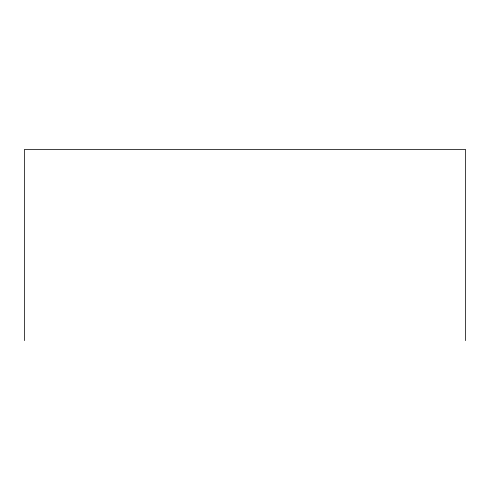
<?xml version="1.0" encoding="UTF-8"?>
<svg xmlns="http://www.w3.org/2000/svg" width="490" height="490" viewBox="0 0 490 490"><rect width="100%" height="100%" fill="white"/><g stroke="black" fill="none" stroke-linecap="round" stroke-linejoin="round"><path stroke-width="0.73" d="M465.5 340.605L465.5 149.395L24.5 149.395L24.5 340.605"/></g></svg>
